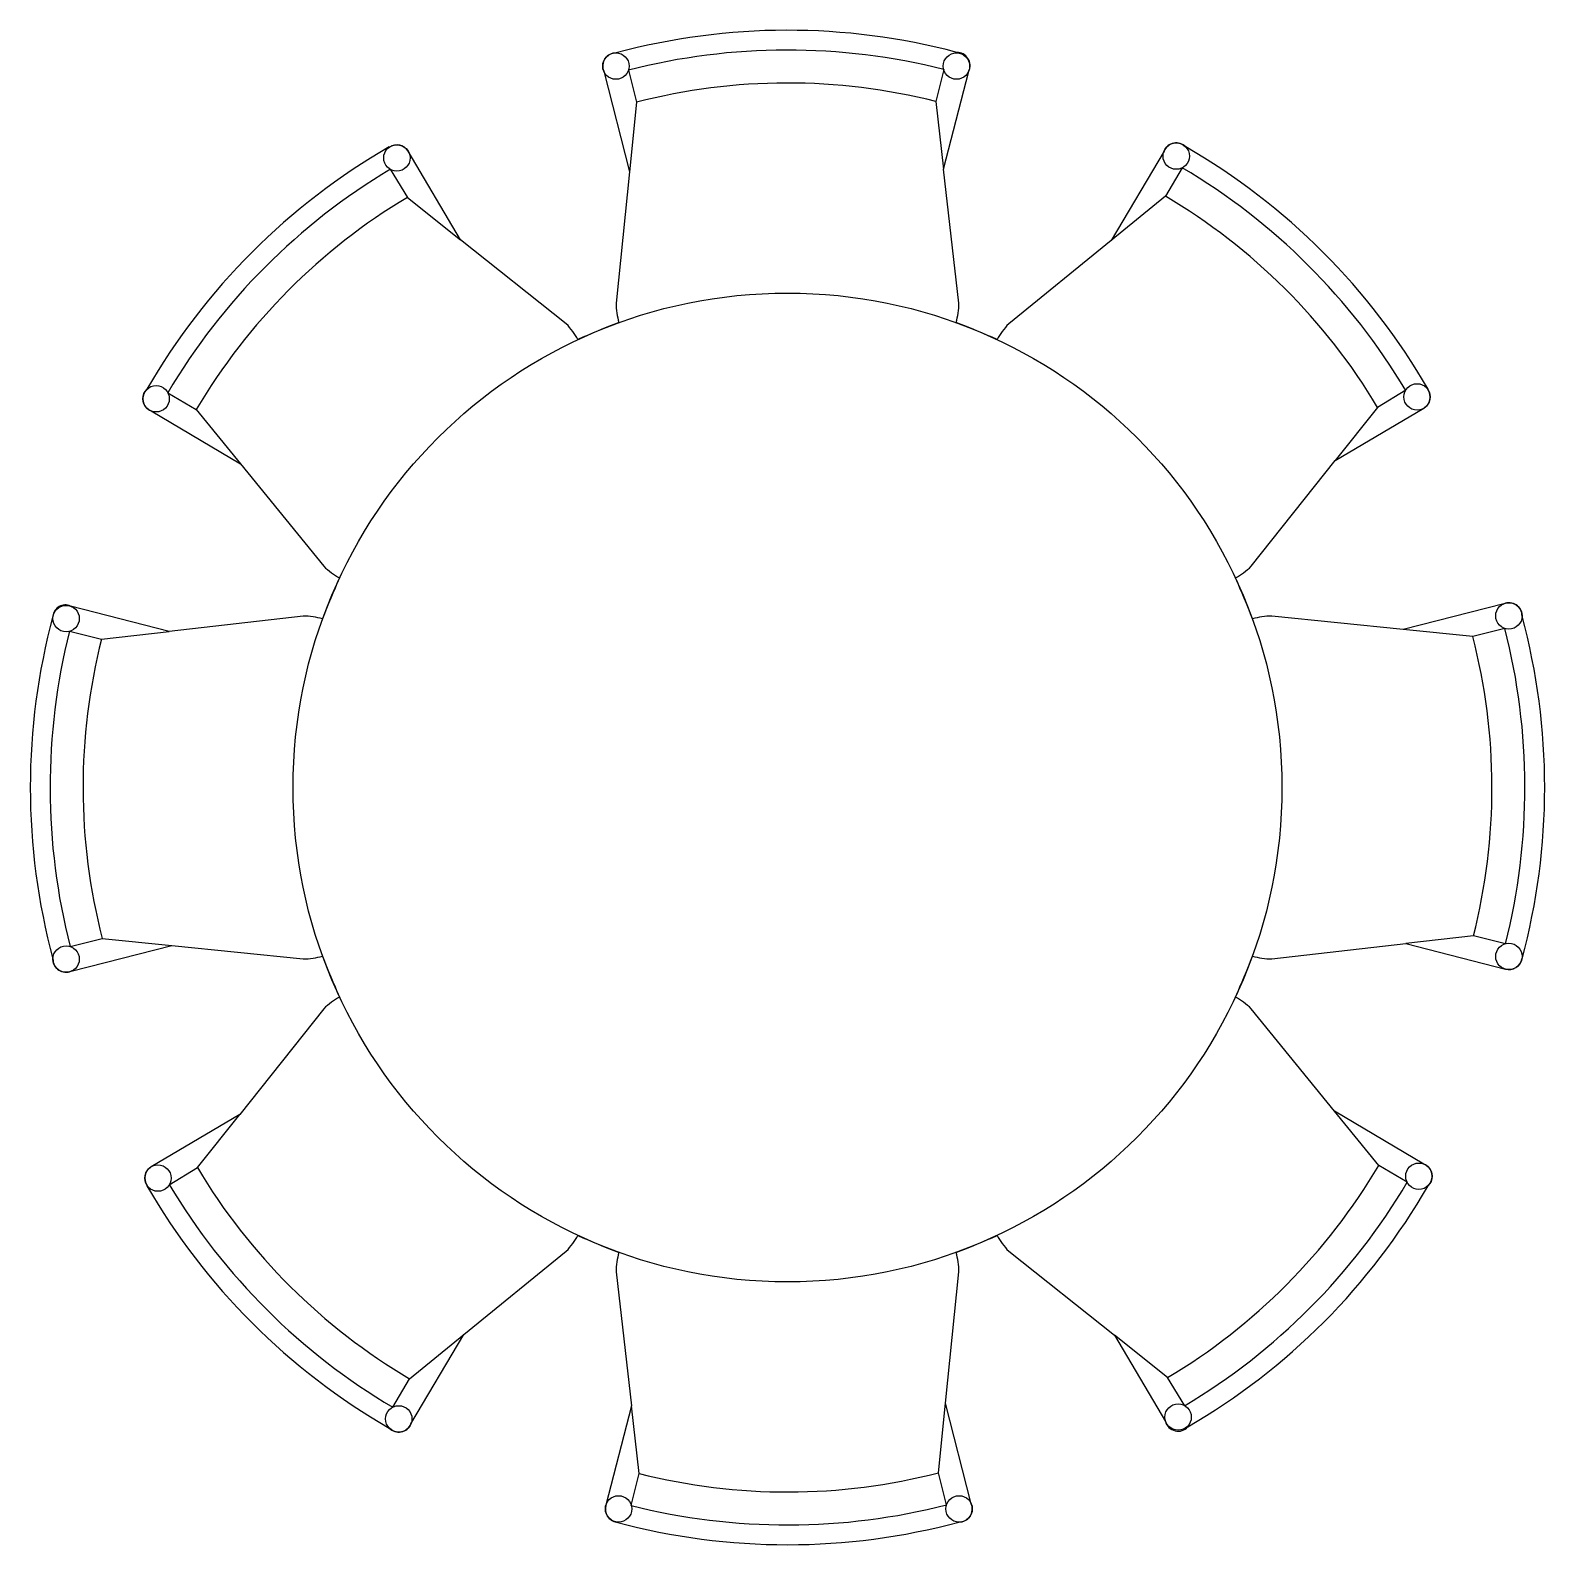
# Model space of a CAD drawing. Extents: x -1.15 to 1.15, y -1.15 to 1.15.
import ezdxf

# ---------------------------------------------------------------- set-up
doc = ezdxf.new("R2010")
doc.units = 0
doc.header["$LTSCALE"] = 0.5
doc.header["$MEASUREMENT"] = 0
doc.layers.add('A-MOBILIA', color=2, linetype='CONTINUOUS')

msp = doc.modelspace()

# ---------------------------------------------------------------- linework, layer by layer
at = {"layer": 'A-MOBILIA'}
for p, q in [((0.26, 1.1142), (0.26, 1.1138)), ((-0.2412, 1.0881), (-0.2288, 1.0396)), ((0.2369, 1.0892), (0.2251, 1.0406)), ((-0.2288, 1.0396), (-0.2396, 0.934)), ((0.2251, 1.0406), (0.2368, 0.938)), ((-0.604, 0.9717), (-0.6037, 0.9714)), ((-0.6027, 0.9377), (-0.5766, 0.895)), ((0.5988, 0.94), (0.5733, 0.8969)), ((0.5733, 0.8969), (0.491, 0.8299)), ((-0.5766, 0.895), (-0.4958, 0.8307)), ((-0.94, 0.5988), (-0.8969, 0.5733)), ((0.9377, 0.6027), (0.895, 0.5766)), ((0.9717, 0.604), (0.9714, 0.6037)), ((0.895, 0.5766), (0.8307, 0.4958)), ((-0.8969, 0.5733), (-0.8299, 0.491)), ((-1.1142, 0.26), (-1.1138, 0.26)), ((-1.0892, 0.2369), (-1.0406, 0.2251)), ((-1.0406, 0.2251), (-0.938, 0.2368)), ((1.0396, 0.2288), (0.934, 0.2396)), ((1.0881, 0.2412), (1.0396, 0.2288)), ((-1.0881, -0.2412), (-1.0396, -0.2288)), ((-1.0396, -0.2288), (-0.934, -0.2396)), ((1.0406, -0.2251), (0.938, -0.2368)), ((1.0892, -0.2369), (1.0406, -0.2251)), ((1.1142, -0.26), (1.1138, -0.26)), ((-0.895, -0.5766), (-0.8307, -0.4958)), ((0.8969, -0.5733), (0.8299, -0.491)), ((0.94, -0.5988), (0.8969, -0.5733)), ((-0.9377, -0.6027), (-0.895, -0.5766)), ((-0.9717, -0.604), (-0.9714, -0.6037)), ((-0.5733, -0.8969), (-0.491, -0.8299)), ((0.5766, -0.895), (0.4958, -0.8307)), ((0.6027, -0.9377), (0.5766, -0.895)), ((-0.5988, -0.94), (-0.5733, -0.8969)), ((-0.2251, -1.0406), (-0.2368, -0.938)), ((0.2288, -1.0396), (0.2396, -0.934)), ((0.604, -0.9717), (0.6037, -0.9714)), ((-0.2369, -1.0892), (-0.2251, -1.0406)), ((0.2412, -1.0881), (0.2288, -1.0396)), ((-0.26, -1.1142), (-0.26, -1.1138))]:
    msp.add_line(p, q, dxfattribs=at)
msp.add_lwpolyline([(-0.6793, 0.3179, 0.022485), (-0.7051, 0.2556, 0.074765), (-0.7345, 0.26), (-0.938, 0.2368), (-1.0876, 0.2752, 0.51576), (-1.1142, 0.26, 0.132231), (-1.1142, -0.26, 0.539462), (-1.0865, -0.2788), (-0.934, -0.2396), (-0.7345, -0.26, 0.074765), (-0.7051, -0.2556, 0.022485), (-0.6793, -0.3179, 0.074765), (-0.7032, -0.3355), (-0.8307, -0.4958), (-0.9651, -0.5753, 0.432897), (-0.9714, -0.6037), (-0.9717, -0.604, 0.132231), (-0.604, -0.9717, 0.539462), (-0.5712, -0.9654), (-0.491, -0.8299), (-0.3355, -0.7032, 0.074765), (-0.3179, -0.6793, 0.022485), (-0.2556, -0.7051, 0.074765), (-0.26, -0.7345), (-0.2368, -0.938), (-0.2755, -1.0888, 0.452959), (-0.2595, -1.1143, 0.132105), (0.26, -1.1142, 0.539462), (0.2788, -1.0865), (0.2396, -0.934), (0.26, -0.7345, 0.074765), (0.2556, -0.7051, 0.022485), (0.3179, -0.6793, 0.074765), (0.3355, -0.7032), (0.4958, -0.8307), (0.5732, -0.9615, 0.596935), (0.6074, -0.9697, 0.13123), (0.9717, -0.604, 0.539462), (0.9654, -0.5712), (0.8299, -0.491), (0.7032, -0.3355, 0.074765), (0.6793, -0.3179, 0.022485), (0.7051, -0.2556, 0.074765), (0.7345, -0.26), (0.938, -0.2368), (1.0892, -0.2756, 0.432897), (1.1138, -0.26), (1.1142, -0.26, 0.132231), (1.1142, 0.26, 0.539462), (1.0865, 0.2788), (0.934, 0.2396), (0.7345, 0.26, 0.074765), (0.7051, 0.2556, 0.022485), (0.6793, 0.3179, 0.074765), (0.7032, 0.3355), (0.8307, 0.4958), (0.9651, 0.5753, 0.432897), (0.9714, 0.6037), (0.9717, 0.604, 0.132231), (0.604, 0.9717, 0.539462), (0.5712, 0.9654), (0.491, 0.8299), (0.3355, 0.7032, 0.074765), (0.3179, 0.6793, 0.022485), (0.2556, 0.7051, 0.074765), (0.26, 0.7345), (0.2368, 0.938), (0.2749, 1.0864, 0.558537), (0.2566, 1.1151, 0.131335), (-0.26, 1.1142, 0.539462), (-0.2788, 1.0865), (-0.2396, 0.934), (-0.26, 0.7345, 0.074765), (-0.2556, 0.7051, 0.022485), (-0.3179, 0.6793, 0.074765), (-0.3355, 0.7032), (-0.4958, 0.8307), (-0.5753, 0.9651, 0.432897), (-0.6037, 0.9714), (-0.604, 0.9717, 0.132231), (-0.9717, 0.604, 0.539462), (-0.9654, 0.5712), (-0.8299, 0.491), (-0.7032, 0.3355, 0.074765)], format="xyb", close=True, dxfattribs=at)
for centre, radius in [((-0.2603, 1.0942), 0.02), ((0.2563, 1.0942), 0.02), ((-0.5925, 0.9549), 0.02), ((0.5896, 0.9577), 0.02), ((0, 0), 0.75), ((-0.9577, 0.5896), 0.02), ((0.9549, 0.5925), 0.02), ((-1.0942, 0.2563), 0.02), ((1.0942, 0.2603), 0.02), ((-1.0942, -0.2603), 0.02), ((1.0942, -0.2563), 0.02), ((-0.9549, -0.5925), 0.02), ((0.9577, -0.5896), 0.02), ((-0.5896, -0.9577), 0.02), ((0.5925, -0.9549), 0.02), ((-0.2563, -1.0942), 0.02), ((0.2603, -1.0942), 0.02)]:
    msp.add_circle(centre, radius, dxfattribs=at)
for centre, radius, start, end in [((0, 0.1482), 0.9703, 75.842, 104.3961), ((0, 0.1482), 0.9203, 75.842, 104.3961), ((-0.1048, 0.1048), 0.9703, 120.842, 149.3961), ((0.1048, 0.1048), 0.9703, 30.842, 59.3961), ((0.1048, 0.1048), 0.9203, 30.842, 59.3961), ((-0.1048, 0.1048), 0.9203, 120.842, 149.3961), ((-0.1482, 0), 0.9703, 165.842, 194.3961), ((0.1482, 0), 0.9703, 345.842, 14.3961), ((-0.1482, 0), 0.9203, 165.842, 194.3961), ((0.1482, 0), 0.9203, 345.842, 14.3961), ((0.1048, -0.1048), 0.9203, 300.842, 329.3961), ((-0.1048, -0.1048), 0.9203, 210.842, 239.3961), ((-0.1048, -0.1048), 0.9703, 210.842, 239.3961), ((0.1048, -0.1048), 0.9703, 300.842, 329.3961), ((0, -0.1482), 0.9203, 255.842, 284.3961), ((0, -0.1482), 0.9703, 255.842, 284.3961)]:
    msp.add_arc(centre, radius, start, end, dxfattribs=at)

doc.saveas('drawing.dxf')
